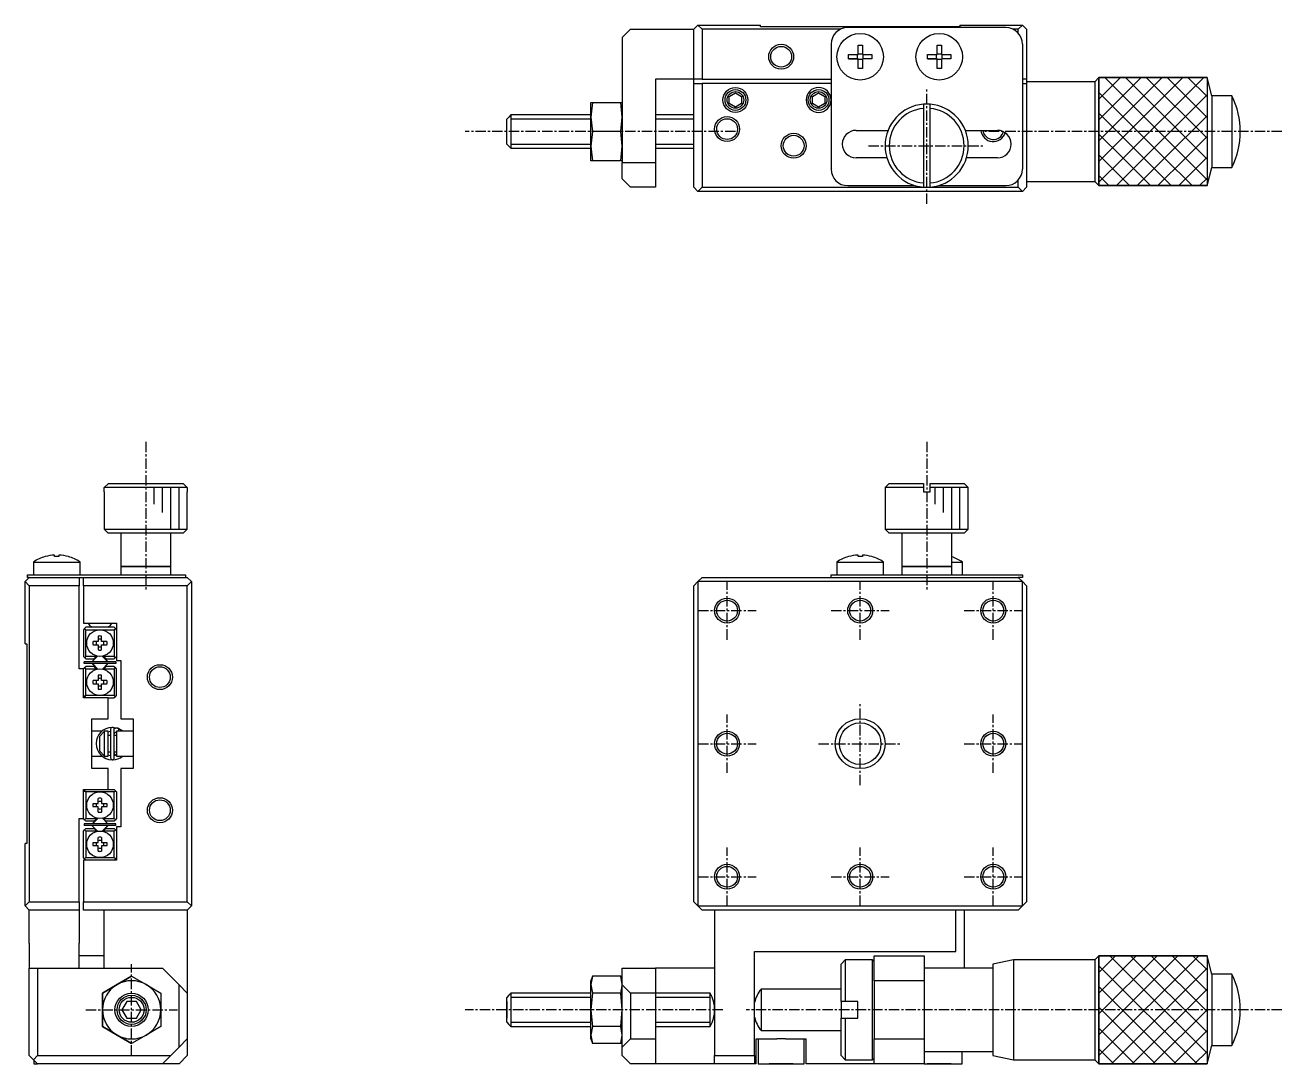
# Model space of a CAD drawing. Extents: x 10 to 379, y 10 to 238.
# Drawn here: x 48 to 199.1, y 113.1 to 238 of the extents above; entities that cross this region are included whole.
import ezdxf

# ---------------------------------------------------------------- set-up
doc = ezdxf.new("R2010")
doc.units = 0
doc.linetypes.add('CENTER', pattern=[2, 1.25, -0.25, 0.25, -0.25])
doc.layers.get('0').update_dxf_attribs({"linetype": 'CONTINUOUS'})
doc.layers.add('CENTER', color=1, linetype='CENTER')

msp = doc.modelspace()

# ---------------------------------------------------------------- linework, layer by layer
at = {"color": 7, "linetype": 'CONTINUOUS'}
for p, q in [((120.799997, 237.5), (119.799993, 236.5)), ((120.799997, 237.5), (128.399997, 237.5)), ((128.399997, 237.5), (128.899997, 238)), ((128.399997, 231.5), (128.399997, 237.5)), ((128.899997, 238), (129.399997, 237.5)), ((128.899997, 238), (136.399997, 238)), ((129.399997, 237.5), (129.399997, 231.5)), ((146.028217, 237.5), (129.399997, 237.5)), ((136.399997, 237.8), (136.399997, 238)), ((160.399997, 237.8), (136.399997, 237.8)), ((165.899997, 237.7), (146.899997, 237.7)), ((160.399997, 238), (160.399997, 237.8)), ((160.399997, 238), (167.899997, 238)), ((167.399997, 237.5), (166.771776, 237.5)), ((167.399997, 237.5), (167.899997, 238)), ((167.399997, 237.022876), (167.399997, 237.5)), ((167.899997, 238), (168.399997, 237.5)), ((168.399997, 237.5), (168.399997, 231.5)), ((119.799993, 236.5), (119.799993, 221.5)), ((144.899997, 235.7), (144.899997, 220.7)), ((147.000857, 233.94), (147.000857, 234.46)), ((147.000857, 234.46), (148.139997, 234.46)), ((148.070555, 233.94), (148.070555, 234.46)), ((148.139997, 235.599139), (148.659997, 235.599139)), ((148.139997, 234.46), (148.139997, 235.599139)), ((148.139997, 234.529442), (148.659997, 234.529442)), ((148.659997, 235.599139), (148.659997, 234.46)), ((148.659997, 234.46), (149.799136, 234.46)), ((148.729438, 234.46), (148.729438, 233.94)), ((149.799136, 234.46), (149.799136, 233.94)), ((156.500857, 233.94), (156.500857, 234.46)), ((156.500857, 234.46), (157.639997, 234.46)), ((157.570555, 233.94), (157.570555, 234.46)), ((157.639997, 235.599139), (158.159997, 235.599139)), ((157.639997, 234.46), (157.639997, 235.599139)), ((157.639997, 234.529442), (158.159997, 234.529442)), ((158.159997, 235.599139), (158.159997, 234.46)), ((158.159997, 234.46), (159.299136, 234.46)), ((158.229438, 234.46), (158.229438, 233.94)), ((159.299136, 234.46), (159.299136, 233.94)), ((167.899997, 235.7), (167.899997, 220.7)), ((148.139997, 233.94), (147.000857, 233.94)), ((147.000857, 233.94), (148.070555, 233.94)), ((148.139997, 233.94), (148.070555, 233.94)), ((148.139997, 232.800861), (148.139997, 233.94)), ((148.659997, 233.870558), (148.139997, 233.870558)), ((148.659997, 232.800861), (148.139997, 232.800861)), ((148.659997, 233.94), (148.659997, 232.800861)), ((149.799136, 233.94), (148.659997, 233.94)), ((148.729438, 233.94), (148.659997, 233.94)), ((149.799136, 233.94), (148.729438, 233.94)), ((157.639997, 233.94), (156.500857, 233.94)), ((156.500857, 233.94), (157.570555, 233.94)), ((157.639997, 233.94), (157.570555, 233.94)), ((157.639997, 232.800861), (157.639997, 233.94)), ((158.159997, 233.870558), (157.639997, 233.870558)), ((158.159997, 232.800861), (157.639997, 232.800861)), ((158.159997, 233.94), (158.159997, 232.800861)), ((159.299136, 233.94), (158.159997, 233.94)), ((158.229438, 233.94), (158.159997, 233.94)), ((159.299136, 233.94), (158.229438, 233.94)), ((123.799997, 231.5), (123.799997, 221.5)), ((128.399997, 231.5), (123.799997, 231.5)), ((129.399997, 231.5), (128.399997, 231.5)), ((128.399997, 231), (128.399997, 231.5)), ((129.399997, 231.5), (144.899997, 231.5)), ((168.399997, 231.5), (167.899997, 231.5)), ((168.399997, 231.5), (168.399997, 231)), ((176.600001, 231.199996), (168.399997, 231.199996)), ((177.100003, 231.699999), (176.600001, 231.199996)), ((176.600001, 231.199996), (176.600001, 223.169954)), ((177.100003, 231.699999), (190.100004, 231.699999)), ((177.100003, 218.700001), (177.100003, 231.699999)), ((190.100004, 231.699999), (190.100004, 223.000783)), ((190.689492, 229.5), (190.100004, 231.699999)), ((190.100004, 231.699999), (190.100004, 218.700001)), ((128.399997, 231), (129.399997, 231)), ((128.399997, 218.5), (128.399997, 231)), ((129.399997, 231), (129.399997, 218.5)), ((144.899997, 231), (129.399997, 231)), ((132.649997, 229.433013), (133.399997, 229.866025)), ((133.399997, 229.866025), (134.149997, 229.433013)), ((142.649997, 229.433013), (143.399997, 229.866025)), ((143.399997, 229.866025), (144.149997, 229.433013)), ((167.899997, 231), (168.399997, 231)), ((168.399997, 231), (168.399997, 218.5)), ((116.197069, 228.7), (115.999996, 226.95)), ((115.999996, 228.7), (116.197069, 228.7)), ((115.999996, 226.95), (115.999996, 228.7)), ((116.197069, 228.7), (119.602924, 228.7)), ((119.799996, 226.95), (119.602924, 228.7)), ((119.602924, 228.7), (119.799996, 228.7)), ((132.649997, 228.566987), (132.649997, 229.433013)), ((133.399997, 228.133975), (132.649997, 228.566987)), ((134.149997, 228.566987), (133.399997, 228.133975)), ((134.149997, 229.433013), (134.149997, 228.566987)), ((142.649997, 228.566987), (142.649997, 229.433013)), ((143.399997, 228.133975), (142.649997, 228.566987)), ((144.149997, 228.566987), (143.399997, 228.133975)), ((144.149997, 229.433013), (144.149997, 228.566987)), ((155.999997, 228.483974), (155.999997, 227.982187)), ((156.799997, 227.982187), (156.799997, 228.483974)), ((190.689492, 229.5), (190.689492, 223.745133)), ((193.100003, 229.5), (190.689492, 229.5)), ((193.100003, 229.5), (193.100003, 223.745133)), ((106.149996, 226.95), (105.899996, 226.7)), ((105.899997, 225.2), (105.899996, 226.7)), ((106.399996, 227.2), (106.149996, 226.95)), ((106.399996, 227.2), (106.399997, 225.2)), ((115.999977, 227.2), (106.399996, 227.2)), ((115.999996, 226.95), (116.197069, 225.2)), ((115.999997, 223.45), (115.999996, 226.95)), ((119.602924, 225.2), (119.799996, 226.95)), ((128.399997, 227.2), (123.799997, 227.2)), ((155.999997, 227.982187), (155.999997, 219.017813)), ((156.799997, 219.017813), (156.799997, 227.982187)), ((105.899997, 223.7), (105.899997, 225.2)), ((106.399997, 225.2), (106.399997, 223.2)), ((116.197069, 225.2), (115.999997, 223.45)), ((119.602924, 225.2), (116.197069, 225.2)), ((119.799997, 223.45), (119.602924, 225.2)), ((147.899997, 225.35), (151.754838, 225.35)), ((161.045155, 225.35), (164.899997, 225.35)), ((105.899997, 223.7), (106.149997, 223.45)), ((190.689492, 223.745133), (190.689492, 220.9)), ((193.100003, 223.745133), (193.100003, 220.9)), ((106.149997, 223.45), (106.399997, 223.2)), ((106.399997, 223.2), (115.999977, 223.2)), ((115.999997, 223.45), (116.197069, 221.7)), ((115.999997, 221.7), (115.999997, 223.45)), ((119.602924, 221.7), (119.799997, 223.45)), ((123.799997, 223.2), (128.399997, 223.2)), ((176.600001, 223.169954), (176.600001, 219.200004)), ((177.100003, 223.000783), (177.100003, 218.700001)), ((116.197069, 221.7), (115.999997, 221.7)), ((119.602924, 221.7), (116.197069, 221.7)), ((119.799997, 221.7), (119.602924, 221.7)), ((119.799993, 221.5), (123.799997, 221.5)), ((119.799997, 219.5), (119.799993, 221.5)), ((123.799997, 221.5), (123.799997, 218.5)), ((151.614863, 222.05), (147.899997, 222.05)), ((164.899997, 222.05), (161.18513, 222.05)), ((190.100004, 218.700001), (190.689492, 220.9)), ((190.689492, 220.9), (193.100003, 220.9)), ((119.799997, 219.5), (120.799997, 218.5)), ((167.399997, 218.5), (167.399997, 219.377124)), ((168.399997, 219.200004), (176.600001, 219.200004)), ((176.600001, 219.200004), (177.100003, 218.700001)), ((123.799997, 218.5), (120.799997, 218.5)), ((128.399997, 218.5), (128.899997, 218)), ((128.899997, 218), (129.399997, 218.5)), ((167.899997, 218), (128.899997, 218)), ((129.399997, 218.5), (156.399997, 218.5)), ((146.899997, 218.7), (154.999996, 218.7)), ((155.999997, 219.017813), (155.999997, 218.516026)), ((156.399997, 218.5), (167.399997, 218.5)), ((156.799997, 218.516026), (156.799997, 219.017813)), ((157.799997, 218.7), (165.899997, 218.7)), ((167.399997, 218.5), (167.899997, 218)), ((167.899997, 218), (168.399997, 218.5)), ((190.100004, 218.700001), (177.100003, 218.700001)), ((57.516026, 182.4), (58.017813, 182.9)), ((58.017813, 182.9), (66.982187, 182.9)), ((66.982187, 182.9), (67.483974, 182.4)), ((151.899997, 182.9), (151.399997, 182.4)), ((151.899997, 182.9), (155.999997, 182.9)), ((151.899997, 182.9), (155.999997, 182.9)), ((155.999997, 182.9), (155.999997, 182.4)), ((156.799997, 182.9), (160.899997, 182.9)), ((156.799997, 182.9), (160.899997, 182.9)), ((156.799997, 182.4), (156.799997, 182.9)), ((161.399997, 182.4), (160.899997, 182.9)), ((57.5, 181.9), (57.516026, 181.9)), ((57.5, 181.9), (57.5, 177.4)), ((57.516026, 181.9), (57.516026, 182.4)), ((67.483974, 182.4), (57.516026, 182.4)), ((67.483974, 182.4), (67.483974, 181.9)), ((67.483974, 181.9), (67.5, 181.9)), ((67.5, 177.4), (67.5, 181.9)), ((155.999997, 182.4), (151.399997, 182.4)), ((151.399997, 182.4), (151.399997, 177.4)), ((155.999997, 182.4), (155.999997, 181.9)), ((155.999997, 181.9), (156.799997, 181.9)), ((155.999997, 181.9), (156.799997, 181.9)), ((161.399997, 182.4), (156.799997, 182.4)), ((156.799997, 181.9), (156.799997, 182.4)), ((161.399997, 177.4), (161.399997, 182.4)), ((57.5, 177.4), (67.5, 177.4)), ((57.5, 177.4), (58, 176.9)), ((67, 176.9), (58, 176.9)), ((59.5, 176.9), (59.5, 172.9)), ((65.5, 172.9), (65.5, 176.9)), ((67, 176.9), (67.5, 177.4)), ((151.399997, 177.4), (161.399997, 177.4)), ((151.399997, 177.4), (151.899997, 176.9)), ((160.899997, 176.9), (151.899997, 176.9)), ((153.399997, 176.9), (153.399997, 172.9)), ((159.399997, 172.9), (159.399997, 176.9)), ((160.899997, 176.9), (161.399997, 177.4)), ((50.400861, 174.093205), (50.397852, 174.099373)), ((51.54, 174.093205), (51.54, 174.286462)), ((52.06, 174.093205), (51.54, 174.093205)), ((52.06, 174.286462), (52.06, 174.093205)), ((53.202148, 174.099373), (53.199139, 174.093205)), ((147.000857, 174.093205), (146.997849, 174.099373)), ((147.000857, 174.093205), (146.997849, 174.099373)), ((148.139997, 174.093205), (148.139997, 174.286462)), ((148.659997, 174.093205), (148.139997, 174.093205)), ((148.659997, 174.286462), (148.659997, 174.093205)), ((149.802144, 174.099373), (149.799136, 174.093205)), ((149.802144, 174.099373), (149.799136, 174.093205)), ((49, 173.442463), (54.6, 173.442463)), ((49, 173.442463), (49, 171.9)), ((54.6, 171.9), (54.6, 173.442463)), ((59.5, 172.9), (65.5, 172.9)), ((65.5, 172.9), (59.5, 172.9)), ((59.5, 172.9), (59.5, 171.9)), ((65.5, 171.9), (65.5, 172.9)), ((145.599997, 173.442463), (151.199997, 173.442463)), ((145.599997, 173.442463), (145.599997, 171.9)), ((151.199997, 171.9), (151.199997, 173.442463)), ((153.399997, 172.9), (159.399997, 172.9)), ((159.399997, 172.9), (153.399997, 172.9)), ((153.399997, 172.9), (153.399997, 171.9)), ((159.399997, 173.442463), (160.699997, 173.442463)), ((159.399997, 171.9), (159.399997, 172.9)), ((160.699997, 171.9), (160.699997, 173.442463)), ((48, 171.1), (48.5, 171.6)), ((48, 163.6), (48, 171.1)), ((48.5, 170.6), (48, 171.1)), ((48.3, 171.6), (48.3, 171.9)), ((48.3, 171.9), (50.3, 171.9)), ((48.5, 171.6), (48.3, 171.6)), ((48.5, 171.6), (54.5, 171.6)), ((50.3, 171.9), (65.3, 171.9)), ((54.5, 171.6), (55, 171.6)), ((54.5, 171.6), (54.5, 170.6)), ((55, 171.6), (67.5, 171.6)), ((55, 170.6), (55, 171.6)), ((65.3, 171.9), (67.3, 171.9)), ((67.3, 171.9), (67.3, 171.6)), ((68, 171.1), (67.5, 171.6)), ((67.5, 170.6), (68, 171.1)), ((68, 171.1), (68, 132.1)), ((128.399997, 170.6), (128.899997, 171.1)), ((128.899997, 171.1), (129.399997, 171.6)), ((128.899997, 171.1), (128.899997, 132.1)), ((167.899997, 171.1), (128.899997, 171.1)), ((129.399997, 171.6), (167.399997, 171.6)), ((144.899997, 171.6), (144.899997, 171.9)), ((144.899997, 171.9), (146.899997, 171.9)), ((146.899997, 171.9), (165.899997, 171.9)), ((165.899997, 171.9), (167.899997, 171.9)), ((167.899997, 171.6), (167.399997, 171.6)), ((167.399997, 171.6), (167.899997, 171.1)), ((167.899997, 171.9), (167.899997, 171.6)), ((167.899997, 132.1), (167.899997, 171.1)), ((167.899997, 171.1), (168.399997, 170.6)), ((48.5, 170.6), (48.5, 132.6)), ((54.5, 170.6), (48.5, 170.6)), ((54.5, 160.6), (54.5, 170.6)), ((55, 170.6), (55, 166.1)), ((67.5, 170.6), (55, 170.6)), ((67.5, 132.6), (67.5, 170.6)), ((128.399997, 132.6), (128.399997, 170.6)), ((168.399997, 170.6), (168.399997, 132.6)), ((55, 166.1), (59, 166.1)), ((55.15, 165.45), (55, 165.3)), ((55, 165.3), (55, 162.1)), ((55.15, 165.45), (55.3, 165.6)), ((55.3, 165.3), (55.15, 165.45)), ((58.7, 165.6), (55.3, 165.6)), ((55.3, 162.1), (55.3, 165.3)), ((55.3, 165.3), (57, 165.3)), ((55.519256, 166.1), (55.75, 165.869256)), ((55.75, 165.869256), (56, 165.619256)), ((58, 165.619256), (56, 165.619256)), ((57, 165.3), (58.7, 165.3)), ((58, 165.619256), (58.25, 165.869256)), ((58.25, 165.869256), (58.480744, 166.1)), ((58.7, 165.6), (58.85, 165.45)), ((58.85, 165.45), (58.7, 165.3)), ((58.7, 165.3), (58.7, 162.1)), ((59, 165.3), (58.85, 165.45)), ((59, 166.1), (59, 161.6)), ((48, 163.6), (48.2, 163.6)), ((48.2, 163.6), (48.2, 139.6)), ((56.8, 163.9), (56.173864, 163.9)), ((56.173864, 163.5), (56.8, 163.5)), ((56.8, 164.526136), (56.8, 163.9)), ((56.8, 163.5), (56.8, 162.873864)), ((57.2, 163.9), (57.2, 164.526136)), ((57.826136, 163.9), (57.2, 163.9)), ((57.2, 162.873864), (57.2, 163.5)), ((57.2, 163.5), (57.826136, 163.5)), ((55, 162.1), (55.15, 161.95)), ((55.15, 161.95), (55.3, 162.1)), ((55.3, 161.8), (55.15, 161.95)), ((56.600951, 162.1), (55.3, 162.1)), ((55.3, 161.8), (56.300951, 161.8)), ((56.714938, 162.125599), (56.098439, 161.509099)), ((56.600951, 162.1), (56.300951, 161.8)), ((56.641607, 162.140656), (56.600951, 162.1)), ((57.512652, 161.862652), (57.254874, 162.120431)), ((57.901561, 161.509099), (57.285062, 162.125599)), ((57.399049, 162.1), (57.358393, 162.140656)), ((58.7, 162.1), (57.399049, 162.1)), ((57.699049, 161.8), (57.399049, 162.1)), ((57.901561, 161.473744), (57.512652, 161.862652)), ((57.699049, 161.8), (58.7, 161.8)), ((58.7, 162.1), (58.85, 161.95)), ((58.85, 161.95), (58.7, 161.8)), ((58.85, 161.95), (59, 162.1)), ((55, 160.6), (54.5, 160.6)), ((55.15, 160.75), (55, 160.6)), ((55, 157.1), (55, 160.6)), ((55.1, 161.25), (55.1, 161.45)), ((58.9, 161.45), (55.1, 161.45)), ((58.9, 161.25), (55.1, 161.25)), ((55.15, 160.75), (55.3, 160.9)), ((55.3, 160.6), (55.15, 160.75)), ((56.300951, 160.9), (55.3, 160.9)), ((55.3, 157.4), (55.3, 160.6)), ((55.3, 160.6), (56.600951, 160.6)), ((56.098439, 161.226256), (56.745126, 160.579569)), ((56.098439, 161.190901), (56.714938, 160.574401)), ((56.300951, 160.9), (56.600951, 160.6)), ((56.600951, 160.6), (56.641607, 160.559344)), ((57.285062, 160.574401), (57.901561, 161.190901)), ((57.358393, 160.559344), (57.399049, 160.6)), ((57.399049, 160.6), (57.699049, 160.9)), ((57.399049, 160.6), (58.7, 160.6)), ((58.7, 160.9), (57.699049, 160.9)), ((58.7, 160.9), (58.85, 160.75)), ((58.85, 160.75), (58.7, 160.6)), ((58.7, 160.6), (58.7, 157.4)), ((59, 160.6), (58.85, 160.75)), ((58.9, 161.45), (58.9, 161.25)), ((59, 161.6), (59.5, 161.6)), ((59, 157.4), (59, 160.6)), ((59.5, 161.6), (59.5, 154.6)), ((56.8, 159.2), (56.173864, 159.2)), ((56.173864, 158.8), (56.8, 158.8)), ((56.8, 159.826136), (56.8, 159.2)), ((56.8, 158.8), (56.8, 158.173864)), ((57.2, 159.2), (57.2, 159.826136)), ((57.826136, 159.2), (57.2, 159.2)), ((57.2, 158.173864), (57.2, 158.8)), ((57.2, 158.8), (57.826136, 158.8)), ((55, 157.4), (55.15, 157.25)), ((55.15, 157.25), (55.3, 157.4)), ((55.3, 157.1), (55.15, 157.25)), ((57, 157.4), (55.3, 157.4)), ((58.7, 157.4), (57, 157.4)), ((58.7, 157.4), (58.85, 157.25)), ((58.85, 157.25), (58.7, 157.1)), ((58.85, 157.25), (59, 157.4)), ((58, 157.1), (55, 157.1)), ((58, 157.1), (58.7, 157.1)), ((58, 154.6), (58, 157.1)), ((56, 154.6), (58, 154.6)), ((56, 152.675), (56, 154.6)), ((59.5, 154.6), (61, 154.6)), ((61, 154.6), (61, 148.6)), ((57.233636, 153.1), (56, 153.1)), ((56, 150.525), (56, 152.675)), ((57, 152.516515), (57.5, 153.045683)), ((57.5, 153.1), (57.5, 153.045683)), ((58, 153.1), (57.5, 153.1)), ((57.5, 153.045683), (57.5, 150.154317)), ((57.999966, 153.03215), (58.271101, 153.099808)), ((58, 150.1), (58, 153.1)), ((58.271159, 153.340656), (58.271159, 149.890656)), ((59.285248, 153.397498), (58.525857, 153.564103)), ((58.722297, 153.40986), (58.711541, 153.405396)), ((58.721159, 149.890656), (58.721159, 153.340656)), ((58.721159, 152.737149), (58.721457, 152.749909)), ((58.721457, 152.749909), (58.7224, 152.763346)), ((58.755749, 153.42246), (58.722297, 153.40986)), ((58.7224, 152.763346), (58.723987, 152.776721)), ((58.723987, 152.776721), (58.726214, 152.790002)), ((58.726214, 152.790002), (58.729077, 152.80316)), ((58.729077, 152.80316), (58.732569, 152.816164)), ((58.732569, 152.816164), (58.736683, 152.828985)), ((58.736683, 152.828985), (58.741411, 152.841592)), ((58.741411, 152.841592), (58.746744, 152.853957)), ((58.746744, 152.853957), (58.752669, 152.86605)), ((58.752669, 152.86605), (58.759176, 152.877844)), ((58.789776, 153.433372), (58.755749, 153.42246)), ((58.759176, 152.877844), (58.76625, 152.889309)), ((58.76625, 152.889309), (58.773878, 152.900418)), ((58.773878, 152.900418), (58.782043, 152.911144)), ((58.782043, 152.911144), (58.790728, 152.921459)), ((58.824294, 153.442569), (58.789776, 153.433372)), ((58.790728, 152.921459), (58.799914, 152.931339)), ((58.799914, 152.931339), (58.809583, 152.940756)), ((58.809583, 152.940756), (58.819712, 152.949687)), ((58.819712, 152.949687), (58.83028, 152.958107)), ((58.859219, 153.450029), (58.824294, 153.442569)), ((58.83028, 152.958107), (58.841262, 152.965993)), ((58.841262, 152.965993), (58.852633, 152.973324)), ((58.852633, 152.973324), (58.864366, 152.980077)), ((58.894466, 153.455734), (58.859219, 153.450029)), ((58.864366, 152.980077), (58.876434, 152.986234)), ((58.876434, 152.986234), (58.888807, 152.991774)), ((58.888807, 152.991774), (58.901455, 152.996683)), ((58.929949, 153.459671), (58.894466, 153.455734)), ((58.901455, 152.996683), (58.914346, 153.000943)), ((58.914346, 153.000943), (58.927446, 153.004541)), ((58.927446, 153.004541), (58.940723, 153.007465)), ((58.965581, 153.461829), (58.929949, 153.459671)), ((58.940723, 153.007465), (58.954139, 153.009705)), ((58.954139, 153.009705), (58.967661, 153.011252)), ((59.001276, 153.462204), (58.965581, 153.461829)), ((58.967661, 153.011252), (58.981251, 153.012102)), ((58.981251, 153.012102), (58.994871, 153.012249)), ((58.994871, 153.012249), (59.000003, 153.012123)), ((59, 153.1), (59, 150.1)), ((61, 153.1), (59, 153.1)), ((59.036947, 153.460794), (59.001276, 153.462204)), ((59.072506, 153.457603), (59.036947, 153.460794)), ((59.107867, 153.452637), (59.072506, 153.457603)), ((59.142944, 153.445909), (59.107867, 153.452637)), ((59.177651, 153.437434), (59.142944, 153.445909)), ((59.183714, 153.115953), (59.175668, 153.1)), ((59.211902, 153.427231), (59.177651, 153.437434)), ((59.191783, 153.132492), (59.183714, 153.115953)), ((59.285462, 153.397448), (59.186238, 153.099989)), ((59.199816, 153.149498), (59.191783, 153.132492)), ((59.207755, 153.166846), (59.199816, 153.149498)), ((59.215541, 153.184408), (59.207755, 153.166846)), ((59.245612, 153.415327), (59.211902, 153.427231)), ((59.223119, 153.202058), (59.215541, 153.184408)), ((59.230432, 153.219666), (59.223119, 153.202058)), ((59.237428, 153.237103), (59.230432, 153.219666)), ((59.244055, 153.254242), (59.237428, 153.237103)), ((59.250264, 153.270959), (59.244055, 153.254242)), ((59.276965, 153.402508), (59.245612, 153.415327)), ((59.256011, 153.28713), (59.250264, 153.270959)), ((59.261253, 153.302638), (59.256011, 153.28713)), ((59.265953, 153.31737), (59.261253, 153.302638)), ((59.270075, 153.331218), (59.265953, 153.31737)), ((59.27359, 153.344081), (59.270075, 153.331218)), ((59.276472, 153.355864), (59.27359, 153.344081)), ((59.275243, 153.402879), (59.27777, 153.402048)), ((59.75823, 153.100203), (59.2764, 153.401436)), ((59.2787, 153.366483), (59.276472, 153.355864)), ((59.27777, 153.402048), (59.279634, 153.399714)), ((59.280258, 153.375859), (59.2787, 153.366483)), ((59.279634, 153.399714), (59.280821, 153.395895)), ((59.281134, 153.383924), (59.280258, 153.375859)), ((59.280821, 153.395895), (59.281322, 153.390619)), ((59.281322, 153.390619), (59.281134, 153.383924)), ((59.309461, 153.386599), (59.285248, 153.397498)), ((57, 150.683485), (57, 152.516515)), ((58.271159, 152.6), (58, 152.6)), ((59, 152.6), (58.721159, 152.6)), ((56, 148.6), (56, 150.525)), ((56, 150.1), (57.271374, 150.1)), ((57.5, 150.154317), (57, 150.683485)), ((57.271683, 150.1), (57.271838, 150.1)), ((57.272154, 150.1), (57.272255, 150.1)), ((57.5, 150.154317), (57.5, 150.1)), ((57.5, 150.1), (58, 150.1)), ((58.271104, 150.131733), (57.999855, 150.198985)), ((58, 150.6), (58.271159, 150.6)), ((58.721159, 150.6), (59, 150.6)), ((58.721256, 150.486946), (58.721159, 150.494162)), ((59.000038, 150.201876), (58.721195, 150.131458)), ((58.721934, 150.473489), (58.721256, 150.486946)), ((58.723257, 150.460076), (58.721934, 150.473489)), ((58.725224, 150.446739), (58.723257, 150.460076)), ((58.727831, 150.433508), (58.725224, 150.446739)), ((58.731074, 150.420414), (58.727831, 150.433508)), ((58.734945, 150.407487), (58.731074, 150.420414)), ((58.739439, 150.394757), (58.734945, 150.407487)), ((58.744545, 150.382255), (58.739439, 150.394757)), ((58.750256, 150.370009), (58.744545, 150.382255)), ((58.756558, 150.358051), (58.750256, 150.370009)), ((58.763439, 150.346409), (58.756558, 150.358051)), ((58.770886, 150.335112), (58.763439, 150.346409)), ((58.778884, 150.324189), (58.770886, 150.335112)), ((58.787414, 150.313667), (58.778884, 150.324189)), ((58.79646, 150.303574), (58.787414, 150.313667)), ((58.806001, 150.293936), (58.79646, 150.303574)), ((58.816015, 150.284781), (58.806001, 150.293936)), ((58.826481, 150.276132), (58.816015, 150.284781)), ((58.837374, 150.268014), (58.826481, 150.276132)), ((58.848669, 150.260451), (58.837374, 150.268014)), ((58.860337, 150.253465), (58.848669, 150.260451)), ((58.87235, 150.247075), (58.860337, 150.253465)), ((58.884679, 150.241302), (58.87235, 150.247075)), ((58.89729, 150.236163), (58.884679, 150.241302)), ((58.910153, 150.231674), (58.89729, 150.236163)), ((58.923232, 150.227849), (58.910153, 150.231674)), ((58.936493, 150.2247), (58.923232, 150.227849)), ((58.9499, 150.222238), (58.936493, 150.2247)), ((58.963416, 150.220469), (58.9499, 150.222238)), ((58.977005, 150.219399), (58.963416, 150.220469)), ((58.990629, 150.219032), (58.977005, 150.219399)), ((59.000002, 150.219188), (58.990629, 150.219032)), ((59, 150.1), (61, 150.1)), ((59.213994, 149.804764), (59.216046, 149.805442)), ((59.216046, 149.805442), (59.217399, 149.805893)), ((59.217399, 149.805893), (59.220455, 149.806922)), ((59.220455, 149.806922), (59.225509, 149.808658)), ((59.225509, 149.808658), (59.227552, 149.809371)), ((59.227552, 149.809371), (59.230714, 149.810489)), ((59.230714, 149.810489), (59.276965, 149.828803)), ((59.272526, 149.828909), (59.275243, 149.828432)), ((59.275243, 149.828432), (59.274852, 149.829347)), ((59.276965, 149.828803), (59.275243, 149.828432)), ((59.276655, 149.829987), (59.298045, 149.839492)), ((59.277791, 149.829279), (59.276965, 149.828803)), ((58, 148.6), (56, 148.6)), ((58, 146.1), (58, 148.6)), ((59.5, 148.6), (59.5, 141.6)), ((61, 148.6), (59.5, 148.6)), ((55, 146.1), (58, 146.1)), ((55, 142.6), (55, 146.1)), ((55, 145.8), (55.15, 145.95)), ((55.3, 146.1), (55.15, 145.95)), ((55.15, 145.95), (55.3, 145.8)), ((55.3, 145.8), (55.3, 142.6)), ((57, 145.8), (55.3, 145.8)), ((58.7, 145.8), (57, 145.8)), ((58, 146.1), (58.7, 146.1)), ((58.85, 145.95), (58.7, 146.1)), ((58.7, 145.8), (58.85, 145.95)), ((58.7, 142.6), (58.7, 145.8)), ((58.85, 145.95), (59, 145.8)), ((59, 145.8), (59, 142.6)), ((56.173864, 144.4), (56.8, 144.4)), ((56.8, 144), (56.173864, 144)), ((56.8, 144.4), (56.8, 145.026136)), ((56.8, 143.373864), (56.8, 144)), ((57.2, 145.026136), (57.2, 144.4)), ((57.2, 144.4), (57.826136, 144.4)), ((57.2, 144), (57.2, 143.373864)), ((57.826136, 144), (57.2, 144)), ((54.5, 142.6), (55, 142.6)), ((54.5, 132.6), (54.5, 142.6)), ((55.15, 142.45), (55, 142.6)), ((55.3, 142.6), (55.15, 142.45)), ((55.15, 142.45), (55.3, 142.3)), ((55.3, 142.6), (56.600951, 142.6)), ((56.300951, 142.3), (55.3, 142.3)), ((56.714938, 142.625599), (56.098439, 142.009099)), ((56.098439, 141.973744), (56.745126, 142.620431)), ((56.300951, 142.3), (56.600951, 142.6)), ((56.600951, 142.6), (56.641607, 142.640656)), ((57.901561, 142.009099), (57.285062, 142.625599)), ((57.358393, 142.640656), (57.399049, 142.6)), ((57.399049, 142.6), (58.7, 142.6)), ((57.399049, 142.6), (57.699049, 142.3)), ((58.7, 142.3), (57.699049, 142.3)), ((58.85, 142.45), (58.7, 142.6)), ((58.7, 142.3), (58.85, 142.45)), ((59, 142.6), (58.85, 142.45)), ((55, 141.1), (55.15, 141.25)), ((55, 137.9), (55, 141.1)), ((55.1, 141.95), (55.1, 141.75)), ((58.9, 141.95), (55.1, 141.95)), ((58.9, 141.75), (55.1, 141.75)), ((55.3, 141.4), (55.15, 141.25)), ((55.15, 141.25), (55.3, 141.1)), ((55.3, 141.4), (56.300951, 141.4)), ((55.3, 141.1), (55.3, 137.9)), ((56.600951, 141.1), (55.3, 141.1)), ((56.098439, 141.690901), (56.714938, 141.074401)), ((56.600951, 141.1), (56.300951, 141.4)), ((56.641607, 141.059344), (56.600951, 141.1)), ((57.512652, 141.337348), (57.254874, 141.079569)), ((57.285062, 141.074401), (57.901561, 141.690901)), ((57.399049, 141.1), (57.358393, 141.059344)), ((57.699049, 141.4), (57.399049, 141.1)), ((58.7, 141.1), (57.399049, 141.1)), ((57.901561, 141.726256), (57.512652, 141.337348)), ((57.699049, 141.4), (58.7, 141.4)), ((58.85, 141.25), (58.7, 141.4)), ((58.7, 141.1), (58.85, 141.25)), ((58.7, 137.9), (58.7, 141.1)), ((58.85, 141.25), (59, 141.1)), ((58.9, 141.75), (58.9, 141.95)), ((59, 141.6), (59, 137.6)), ((59.5, 141.6), (59, 141.6)), ((48, 132.1), (48, 139.6)), ((48.2, 139.6), (48, 139.6)), ((56.173864, 139.7), (56.8, 139.7)), ((56.8, 139.3), (56.173864, 139.3)), ((56.8, 139.7), (56.8, 140.326136)), ((56.8, 138.673864), (56.8, 139.3)), ((57.2, 140.326136), (57.2, 139.7)), ((57.2, 139.7), (57.826136, 139.7)), ((57.826136, 139.3), (57.2, 139.3)), ((57.2, 139.3), (57.2, 138.673864)), ((55.15, 137.75), (55, 137.9)), ((55, 137.6), (55, 132.6)), ((59, 137.6), (55, 137.6)), ((55.3, 137.9), (55.15, 137.75)), ((55.15, 137.75), (55.3, 137.6)), ((55.3, 137.9), (57, 137.9)), ((57, 137.9), (58.7, 137.9)), ((58.85, 137.75), (58.7, 137.9)), ((58.7, 137.6), (58.85, 137.75)), ((59, 137.9), (58.85, 137.75)), ((48, 132.1), (48.5, 132.6)), ((48.5, 131.6), (48, 132.1)), ((48.5, 132.6), (54.5, 132.6)), ((48.5, 127.6), (48.5, 131.6)), ((54.5, 131.6), (48.5, 131.6)), ((54.5, 132.6), (54.5, 131.6)), ((54.5, 131.6), (54.5, 127.6)), ((55, 132.6), (67.5, 132.6)), ((55, 131.6), (55, 132.6)), ((67.5, 131.6), (55, 131.6)), ((57.5, 124.6), (57.5, 131.6)), ((68, 132.1), (67.5, 132.6)), ((67.5, 131.6), (68, 132.1)), ((67.5, 131.6), (67.5, 121.6)), ((128.899997, 132.1), (128.399997, 132.6)), ((128.899997, 132.1), (167.899997, 132.1)), ((129.399997, 131.6), (128.899997, 132.1)), ((130.899997, 131.6), (129.399997, 131.6)), ((159.899997, 131.6), (130.899997, 131.6)), ((130.899997, 131.6), (130.899997, 114.1)), ((159.899997, 131.6), (130.899997, 131.6)), ((159.899997, 126.6), (159.899997, 131.6)), ((167.399997, 131.6), (159.899997, 131.6)), ((160.899997, 131.6), (160.899997, 124.6)), ((167.899997, 132.1), (167.399997, 131.6)), ((168.399997, 132.6), (167.899997, 132.1)), ((48.5, 127.6), (48.5, 124.6)), ((54.5, 124.6), (54.5, 127.6)), ((57.5, 126.1), (54.5, 126.1)), ((135.699997, 126.6), (159.899997, 126.6)), ((135.699997, 114.1), (135.699997, 126.6)), ((146.599997, 125.6), (146.099997, 125.1)), ((146.599997, 125.6), (146.599997, 120.6)), ((149.899997, 125.6), (146.599997, 125.6)), ((149.899996, 113.6), (149.899997, 125.6)), ((150.099997, 125.4), (149.899997, 125.6)), ((150.099991, 126.1), (156.099997, 126.1)), ((150.099997, 123.1), (150.099991, 126.1)), ((156.099997, 126.1), (156.099997, 123.1)), ((166.849996, 125.599996), (164.349997, 125.099997)), ((166.849996, 125.599996), (166.849996, 125.246137)), ((176.600001, 125.599996), (166.849996, 125.599996)), ((177.100003, 126.099999), (176.600001, 125.599996)), ((176.600001, 125.599996), (176.600001, 125.246137)), ((177.100003, 126.099999), (177.100003, 125.716652)), ((177.100003, 126.099999), (190.100004, 126.099999)), ((177.100003, 113.100001), (177.100003, 126.099999)), ((190.100004, 126.099999), (190.100004, 125.716652)), ((190.689492, 123.9), (190.100004, 126.099999)), ((190.100004, 126.099999), (190.100004, 113.100001)), ((48.5, 114.1), (48.5, 124.6)), ((48.5, 124.6), (49.5, 124.6)), ((49.5, 124.6), (49.5, 114.1)), ((49.5, 124.6), (64.5, 124.6)), ((66.5, 122.6), (64.5, 124.6)), ((119.799993, 124.6), (123.799997, 124.6)), ((119.799997, 122.6), (119.799993, 124.6)), ((123.799997, 124.6), (123.799997, 121.6)), ((130.899997, 124.6), (123.799997, 124.6)), ((146.099997, 120.6), (146.099997, 125.1)), ((164.349997, 124.6), (156.099997, 124.6)), ((164.349997, 125.099997), (164.349997, 124.775626)), ((164.349997, 124.775626), (164.349997, 114.100003)), ((166.849996, 125.246137), (166.849996, 113.600004)), ((176.600001, 125.246137), (176.600001, 113.600004)), ((57.3, 121.620726), (59.05, 122.631089)), ((59.05, 122.631089), (57.3, 121.620726)), ((59.05, 122.631089), (60.8, 123.641452)), ((60.8, 123.641452), (59.05, 122.631089)), ((60.8, 123.641452), (62.55, 122.631089)), ((62.55, 122.631089), (64.3, 121.620726)), ((66.5, 115.1), (66.5, 122.6)), ((66.5, 122.6), (67.5, 121.6)), ((116.197069, 123.641452), (115.999997, 122.631089)), ((116.197069, 123.641452), (115.999997, 123.1)), ((115.999997, 122.631089), (115.999997, 123.1)), ((115.999997, 119.6), (115.999997, 122.631089)), ((115.999997, 122.631089), (116.197069, 121.620726)), ((119.602924, 123.641452), (116.197069, 123.641452)), ((119.799997, 122.631089), (119.602924, 123.641452)), ((119.799997, 123.1), (119.602924, 123.641452)), ((119.602924, 121.620726), (119.795748, 122.488041)), ((119.795748, 122.488041), (119.799997, 122.631089)), ((119.799997, 121.6), (119.799997, 122.6)), ((119.799997, 122.6), (120.799997, 121.6)), ((156.099997, 123.1), (150.099997, 123.1)), ((150.099997, 123.1), (150.099997, 116.1)), ((156.099997, 123.1), (156.099997, 116.1)), ((190.689492, 123.9), (190.689492, 123.646401)), ((193.100003, 123.9), (190.689492, 123.9)), ((190.689492, 123.646401), (190.689492, 115.3)), ((193.100003, 123.9), (193.100003, 123.646401)), ((193.100003, 123.646401), (193.100003, 115.3)), ((57.3, 119.6), (57.3, 121.620726)), ((57.3, 121.620726), (57.3, 119.6)), ((64.3, 121.620726), (64.3, 119.6)), ((67.5, 121.6), (67.5, 116.1)), ((106.149997, 121.35), (105.899997, 121.1)), ((105.899997, 118.1), (105.899997, 121.1)), ((105.899997, 118.1), (105.899997, 121.1)), ((106.399997, 121.6), (106.149997, 121.35)), ((106.399997, 121.6), (106.399997, 117.6)), ((115.999977, 121.6), (106.399997, 121.6)), ((116.197069, 121.620726), (115.999997, 119.6)), ((119.602924, 121.620726), (116.197069, 121.620726)), ((119.799997, 119.6), (119.602924, 121.620726)), ((119.799997, 117.6), (119.799997, 121.6)), ((120.799997, 121.6), (120.799997, 116.1)), ((123.799997, 121.6), (120.799997, 121.6)), ((123.799997, 121.6), (123.799997, 116.1)), ((130.364098, 121.6), (123.800016, 121.6)), ((130.364098, 117.599995), (130.364098, 121.600005)), ((130.364098, 117.6), (130.364098, 121.6)), ((136.477506, 122.099996), (136.477506, 121.952555)), ((146.099997, 122.099996), (136.477506, 122.099996)), ((136.477506, 121.952555), (136.477506, 117.100004)), ((57.3, 117.579274), (57.3, 119.6)), ((57.3, 119.6), (57.3, 117.579274)), ((60.22265, 120.6), (59.645299, 119.6)), ((59.645299, 119.6), (60.22265, 118.6)), ((61.37735, 120.6), (60.22265, 120.6)), ((61.954701, 119.6), (61.37735, 120.6)), ((61.954701, 119.6), (61.37735, 120.6)), ((61.37735, 118.6), (61.954701, 119.6)), ((61.37735, 118.6), (61.954701, 119.6)), ((64.3, 119.6), (64.3, 117.579274)), ((105.899997, 120.6), (105.899996, 119.6)), ((105.899996, 119.6), (105.899997, 118.6)), ((105.899997, 119.6), (105.899997, 120.6)), ((105.899997, 118.6), (105.899997, 119.6)), ((115.999997, 116.568911), (115.999997, 119.6)), ((115.999997, 119.6), (116.197069, 117.579274)), ((119.602924, 117.579274), (119.799997, 119.6)), ((146.599996, 120.6), (146.099996, 120.6)), ((146.099997, 120.6), (146.099997, 118.599657)), ((148.099996, 120.6), (146.599996, 120.6)), ((148.099996, 118.6), (148.099997, 120.6)), ((60.22265, 118.6), (61.37735, 118.6)), ((105.899997, 118.1), (106.149997, 117.85)), ((146.099996, 114.1), (146.099996, 118.6)), ((146.099996, 118.6), (146.599996, 118.6)), ((146.599996, 118.6), (146.599996, 113.6)), ((146.599996, 118.6), (148.099996, 118.6)), ((59.05, 116.568911), (57.3, 117.579274)), ((57.3, 117.579274), (59.05, 116.568911)), ((60.8, 115.558548), (59.05, 116.568911)), ((59.05, 116.568911), (60.8, 115.558548)), ((62.55, 116.568911), (60.8, 115.558548)), ((64.3, 117.579274), (62.55, 116.568911)), ((106.149997, 117.85), (106.399997, 117.6)), ((106.399997, 117.6), (115.999977, 117.6)), ((116.197069, 117.579274), (115.999997, 116.568911)), ((115.999997, 116.568911), (116.197069, 115.558548)), ((115.999997, 116.1), (115.999997, 116.568911)), ((119.602924, 117.579274), (116.197069, 117.579274)), ((119.799997, 116.568911), (119.602924, 117.579274)), ((119.602924, 115.558548), (119.799997, 116.568911)), ((119.799997, 115.1), (119.799997, 117.6)), ((123.800016, 117.6), (130.364098, 117.6)), ((136.477506, 117.100004), (146.099997, 117.100004)), ((65.5, 114.1), (66.5, 115.1)), ((67.5, 116.1), (66.5, 115.1)), ((67.5, 116.1), (67.5, 114.1)), ((115.999997, 116.1), (116.197069, 115.558548)), ((119.602924, 115.558548), (116.197069, 115.558548)), ((119.602924, 115.558548), (119.799997, 116.1)), ((120.799997, 116.1), (119.799997, 115.1)), ((119.799997, 114.1), (119.799997, 115.1)), ((120.799997, 116.1), (123.799997, 116.1)), ((123.799997, 116.1), (123.799997, 113.1)), ((135.899997, 113.1), (135.899997, 116.1)), ((135.899997, 116.1), (138.377981, 116.1)), ((136.149997, 116.1), (136.149997, 113.1)), ((138.899997, 116.1), (138.377981, 116.1)), ((139.422012, 116.1), (138.899997, 116.1)), ((139.422012, 116.1), (141.899997, 116.1)), ((141.649997, 113.1), (141.649997, 116.1)), ((141.899997, 113.1), (141.899997, 116.1)), ((150.099997, 116.1), (156.099997, 116.1)), ((150.099997, 113.1), (150.099997, 116.1)), ((156.099997, 116.1), (156.099997, 113.1)), ((190.100004, 113.100001), (190.689492, 115.3)), ((190.689492, 115.3), (193.100003, 115.3)), ((49, 113.6), (48.5, 114.1)), ((49, 113.6), (49.5, 114.1)), ((49.5, 113.1), (49, 113.6)), ((49.05, 113.55), (49.05, 113.1)), ((49.5, 114.1), (65.5, 114.1)), ((65.5, 114.1), (64.5, 113.1)), ((66.5, 113.1), (67.5, 114.1)), ((119.799997, 114.1), (120.799997, 113.1)), ((130.899997, 113.1), (130.899997, 114.1)), ((130.899997, 114.1), (135.699997, 114.1)), ((135.699997, 114.1), (135.699997, 113.1)), ((146.099996, 114.1), (146.599996, 113.6)), ((146.599996, 113.6), (149.899996, 113.6)), ((149.899996, 113.6), (150.099996, 113.8)), ((156.099997, 114.6), (164.349997, 114.6)), ((160.649997, 113.1), (160.649997, 114.6)), ((164.349997, 114.100003), (166.849996, 113.600004)), ((166.849996, 113.600004), (176.600001, 113.600004)), ((176.600001, 113.600004), (177.100003, 113.100001)), ((49.05, 113.1), (49.5, 113.1)), ((64.5, 113.1), (49.5, 113.1)), ((66.5, 113.1), (64.5, 113.1)), ((123.799997, 113.1), (120.799997, 113.1)), ((130.899997, 113.1), (123.799997, 113.1)), ((135.699997, 113.1), (130.899997, 113.1)), ((135.899997, 113.1), (135.699997, 113.1)), ((136.149997, 113.1), (138.899997, 113.1)), ((136.149997, 113.1), (141.649997, 113.1)), ((138.178309, 113.1), (137.456621, 113.1)), ((137.456621, 113.1), (138.178309, 113.1)), ((139.621684, 113.1), (138.178309, 113.1)), ((138.178309, 113.1), (139.621684, 113.1)), ((138.899997, 113.1), (141.649997, 113.1)), ((140.343372, 113.1), (139.621684, 113.1)), ((139.621684, 113.1), (140.343372, 113.1)), ((150.099997, 113.1), (141.899997, 113.1)), ((156.099997, 113.1), (150.099997, 113.1)), ((156.099997, 113.1), (157.899997, 113.1)), ((156.099997, 113.1), (160.649997, 113.1)), ((157.178309, 113.1), (156.456621, 113.1)), ((156.456621, 113.1), (157.178309, 113.1)), ((158.621684, 113.1), (157.178309, 113.1)), ((157.178309, 113.1), (158.621684, 113.1)), ((157.899997, 113.1), (160.649997, 113.1)), ((159.343372, 113.1), (158.621684, 113.1)), ((158.621684, 113.1), (159.343372, 113.1)), ((190.100004, 113.100001), (177.100003, 113.100001))]:
    msp.add_line(p, q, dxfattribs=at)
at = {"color": 3, "linetype": 'CONTINUOUS'}
for p, q in [((177.100003, 231.699999), (177.100003, 223.000783)), ((190.100004, 231.699999), (177.100003, 231.699999)), ((177.100003, 231.600003), (177.199999, 231.699999)), ((177.100003, 229.100003), (179.699999, 231.699999)), ((177.100003, 226.600003), (182.199999, 231.699999)), ((177.100003, 224.100003), (184.699999, 231.699999)), ((177.5, 222), (187.199999, 231.699999)), ((177.800001, 231.699999), (187.5, 222)), ((180, 222), (189.699999, 231.699999)), ((180.300001, 231.699999), (190, 222)), ((182.800001, 231.699999), (190.100004, 224.399996)), ((185.300001, 231.699999), (190.100004, 226.899996)), ((187.800001, 231.699999), (190.100004, 229.399996)), ((177.100003, 229.899997), (185, 222)), ((182.5, 222), (190.100004, 229.600004)), ((115.999977, 226.7), (106.399996, 226.7)), ((128.399997, 226.7), (123.799997, 226.7)), ((177.100003, 227.399997), (182.5, 222)), ((185, 222), (190.100004, 227.100004)), ((106.399997, 223.7), (115.999977, 223.7)), ((123.799997, 223.7), (128.399997, 223.7)), ((177.100003, 224.899997), (180, 222)), ((187.5, 222), (190.100004, 224.600004)), ((177.100003, 222.399997), (177.5, 222)), ((190.100004, 223.000783), (190.100004, 218.700001)), ((177.100003, 221.600003), (177.5, 222)), ((177.100003, 219.100003), (180, 222)), ((177.5, 222), (180.799999, 218.700001)), ((179.200001, 218.700001), (182.5, 222)), ((180, 222), (183.299999, 218.700001)), ((181.700001, 218.700001), (185, 222)), ((182.5, 222), (185.799999, 218.700001)), ((184.200001, 218.700001), (187.5, 222)), ((185, 222), (188.299999, 218.700001)), ((186.700001, 218.700001), (190, 222)), ((187.5, 222), (190.100004, 219.399996)), ((190, 222), (190.100004, 222.100004)), ((190, 222), (190.100004, 221.899996)), ((177.100003, 219.899997), (178.299999, 218.700001)), ((189.200001, 218.700001), (190.100004, 219.600004)), ((177.100003, 218.700001), (190.100004, 218.700001)), ((63.5, 180.4), (63.5, 182.4)), ((64.5, 179.4), (64.5, 182.4)), ((65.5, 177.4), (65.5, 182.4)), ((66.5, 177.4), (66.5, 182.4)), ((157.399997, 180.4), (157.399997, 182.4)), ((158.399997, 179.4), (158.399997, 182.4)), ((159.399997, 177.4), (159.399997, 182.4)), ((160.399997, 177.4), (160.399997, 182.4)), ((190.100004, 126.099999), (177.100003, 126.099999)), ((177.100003, 124.100003), (179.099999, 126.099999)), ((177.100003, 121.600003), (181.599999, 126.099999)), ((177.100003, 119.100003), (184.099999, 126.099999)), ((177.100003, 116.600003), (186.599999, 126.099999)), ((177.100003, 114.100003), (189.099999, 126.099999)), ((177.100003, 125.716652), (177.100003, 113.100001)), ((178.400001, 126.099999), (190.100004, 114.399996)), ((180.900001, 126.099999), (190.100004, 116.899996)), ((183.400001, 126.099999), (190.100004, 119.399996)), ((185.900001, 126.099999), (190.100004, 121.899996)), ((188.400001, 126.099999), (190.100004, 124.399996)), ((190.100004, 125.716652), (190.100004, 113.100001)), ((177.100003, 124.899997), (188.899999, 113.100001)), ((178.600001, 113.100001), (190.100004, 124.600004)), ((177.100003, 122.399997), (186.399999, 113.100001)), ((115.999977, 121.1), (106.399997, 121.1)), ((130.364098, 121.1), (123.800016, 121.1)), ((181.100001, 113.100001), (190.100004, 122.100004)), ((177.100003, 119.899997), (183.899999, 113.100001)), ((183.600001, 113.100001), (190.100004, 119.600004)), ((106.399997, 118.1), (115.999977, 118.1)), ((123.800016, 118.1), (130.364098, 118.1)), ((177.100003, 117.399997), (181.399999, 113.100001)), ((186.100001, 113.100001), (190.100004, 117.100004)), ((177.100003, 114.899997), (178.899999, 113.100001)), ((188.600001, 113.100001), (190.100004, 114.600004)), ((177.100003, 113.100001), (190.100004, 113.100001))]:
    msp.add_line(p, q, dxfattribs=at)
at = {"color": 7, "linetype": 'CONTINUOUS'}
for centre, radius in [((148.399997, 234.2), 2.8), ((157.899997, 234.2), 2.8), ((138.899997, 234.2), 1.25), ((133.399997, 229), 1.25), ((133.399997, 229), 1), ((143.399997, 229), 1.25), ((143.399997, 229), 1), ((132.399997, 225.5), 1.25), ((140.399997, 223.5), 1.25), ((132.399997, 167.6), 1.25), ((148.399997, 167.6), 1.25), ((164.399997, 167.6), 1.25), ((57, 163.7), 1.6), ((57, 159), 1.6), ((64.2, 159.6), 1.25), ((132.399997, 151.6), 1.25), ((148.399997, 151.6), 2.5), ((164.399997, 151.6), 1.25), ((57, 144.2), 1.6), ((64.2, 143.6), 1.25), ((57, 139.5), 1.6), ((132.399997, 135.6), 1.25), ((148.399997, 135.6), 1.25), ((164.399997, 135.6), 1.25), ((60.8, 119.6), 2), ((60.8, 119.6), 1.5)]:
    msp.add_circle(centre, radius, dxfattribs=at)
at = {"color": 3, "linetype": 'CONTINUOUS'}
for centre, radius in [((138.899997, 234.2), 1.5), ((133.399997, 229), 1.5), ((132.399997, 225.5), 1.5), ((140.399997, 223.5), 1.5), ((132.399997, 167.6), 1.5), ((148.399997, 167.6), 1.5), ((164.399997, 167.6), 1.5), ((64.2, 159.6), 1.5), ((148.399997, 151.6), 3), ((132.399997, 151.6), 1.5), ((164.399997, 151.6), 1.5), ((64.2, 143.6), 1.5), ((132.399997, 135.6), 1.5), ((148.399997, 135.6), 1.5), ((164.399997, 135.6), 1.5), ((60.8, 119.6), 1.75)]:
    msp.add_circle(centre, radius, dxfattribs=at)
at = {"color": 7, "linetype": 'CONTINUOUS'}
for centre, radius, start, end in [((146.899997, 235.7), 2, 90, 180), ((165.899997, 235.7), 2, 0, 90), ((156.399997, 223.5), 5, 94.588566, 265.411434), ((156.399997, 223.5), 5, 85.411434, 94.588566), ((156.399997, 223.5), 5, 274.588566, 85.411434), ((184.355002, 225.200002), 9.745001, 333.816203, 26.183785), ((156.399997, 223.5), 4.5, 95.099689, 264.900311), ((156.399997, 223.5), 4.5, 275.099689, 84.900311), ((147.899997, 223.7), 1.65, 90, 270), ((164.399997, 225.5), 1.25, 186.892103, 345.597642), ((164.899997, 223.7), 1.65, 270, 90), ((146.899997, 220.7), 2, 180, 270), ((165.899997, 220.7), 2, 270, 0), ((156.399997, 223.5), 5, 265.411434, 274.588566), ((51.8, 169.3), 5, 106.285843, 124.055798), ((51.8, 169.3), 4.993235, 92.984767, 106.272555), ((51.8, 169.3), 4.993235, 73.727445, 87.015233), ((51.8, 169.3), 5, 55.944202, 73.714157), ((148.399997, 169.3), 5, 106.285843, 124.055798), ((148.399997, 169.3), 4.993235, 92.984767, 106.272555), ((148.399997, 169.3), 4.993235, 73.727445, 87.015233), ((148.399997, 169.3), 5, 55.944202, 73.714157), ((157.899997, 169.3), 5, 55.944202, 72.542397), ((57, 163.7), 0.85, 166.391039, 193.608961), ((57, 163.7), 0.459295, 154.186081, 205.813919), ((57, 163.7), 0.85, 76.391039, 103.608961), ((57, 163.7), 0.459295, 64.186081, 115.813919), ((57, 163.7), 0.459295, 244.186081, 295.813919), ((57, 163.7), 0.459295, 334.186081, 25.813919), ((57, 163.7), 0.85, 346.391039, 13.608961), ((57, 163.7), 0.85, 256.391039, 283.608961), ((56.23986, 161.367678), 0.2, 135, 155.693883), ((56.23986, 161.332322), 0.2, 204.306117, 225), ((56.23986, 161.367678), 0.2, 216.042724, 225), ((57.76014, 161.367678), 0.2, 24.306117, 45), ((57.76014, 161.332322), 0.2, 36.042724, 45), ((57.76014, 161.332322), 0.2, 315, 335.693883), ((57, 159), 0.85, 166.391039, 193.608961), ((57, 159), 0.459295, 154.186081, 205.813919), ((57, 159), 0.85, 76.391039, 103.608961), ((57, 159), 0.459295, 64.186081, 115.813919), ((57, 159), 0.459295, 334.186081, 25.813919), ((57, 159), 0.85, 346.391039, 13.608961), ((57, 159), 0.459295, 244.186081, 295.813919), ((57, 159), 0.85, 256.391039, 283.608961), ((58.496094, 151.615714), 1.948674, 90.747257, 269.157427), ((58.496159, 153.340656), 0.225, 0, 180), ((58.496159, 149.890656), 0.225, 180, 0), ((58.494108, 151.621456), 1.95452, 270.936425, 308.867884), ((57, 144.2), 0.85, 166.391039, 193.608961), ((57, 144.2), 0.459295, 154.186081, 205.813919), ((57, 144.2), 0.85, 76.391039, 103.608961), ((57, 144.2), 0.459295, 64.186081, 115.813919), ((57, 144.2), 0.459295, 244.186081, 295.813919), ((57, 144.2), 0.459295, 334.186081, 25.813919), ((57, 144.2), 0.85, 346.391039, 13.608961), ((57, 144.2), 0.85, 256.391039, 283.608961), ((56.23986, 141.867678), 0.2, 135, 155.693883), ((56.23986, 141.832322), 0.2, 204.306117, 225), ((56.23986, 141.832322), 0.2, 135, 143.957276), ((57.76014, 141.867678), 0.2, 24.306117, 45), ((57.76014, 141.832322), 0.2, 315, 335.693883), ((57.76014, 141.867678), 0.2, 315, 323.957276), ((57, 139.5), 0.85, 166.391039, 193.608961), ((57, 139.5), 0.459295, 154.186081, 205.813919), ((57, 139.5), 0.85, 76.391039, 103.608961), ((57, 139.5), 0.459295, 64.186081, 115.813919), ((57, 139.5), 0.459295, 244.186081, 295.813919), ((57, 139.5), 0.459295, 334.186081, 25.813919), ((57, 139.5), 0.85, 346.391039, 13.608961), ((57, 139.5), 0.85, 256.391039, 283.608961), ((60.8, 119.6), 3.5, 120, 180), ((60.8, 119.6), 3.5, 60, 120), ((60.8, 119.6), 3.5, 0, 60), ((184.355002, 119.600001), 9.745001, 333.816207, 26.183789), ((126.899997, 119.6), 4, 0, 30), ((139.600001, 119.600001), 3.999997, 141.317816, 167.161942), ((60.8, 119.6), 3.5, 180, 240), ((60.8, 119.6), 3.5, 300, 0), ((126.899997, 119.6), 4, 330, 0), ((139.600001, 119.600001), 3.999997, 192.838058, 218.682194), ((60.8, 119.6), 3.5, 240, 300)]:
    msp.add_arc(centre, radius, start, end, dxfattribs=at)
at = {"color": 3, "linetype": 'CONTINUOUS'}
for centre, start, end in [((143.399997, 229), 90, 0), ((143.399997, 229), 0, 90), ((164.399997, 225.5), 185.73917, 342.948629)]:
    msp.add_arc(centre, 1.5, start, end, dxfattribs=at)
at = {"layer": 'CENTER', "color": 1, "linetype": 'CENTER'}
for p, q in [((156.399997, 216.5), (156.399997, 230.5)), ((133.399997, 225.2), (100.899997, 225.2)), ((199.100004, 225.2), (163.399997, 225.2)), ((149.399997, 223.5), (163.399997, 223.5)), ((62.5, 187.9), (62.5, 169.9)), ((156.399997, 187.9), (156.399997, 169.9)), ((132.399997, 164.1), (132.399997, 171.1)), ((148.399997, 164.1), (148.399997, 171.1)), ((164.399997, 164.1), (164.399997, 171.1)), ((128.899997, 167.6), (135.899997, 167.6)), ((144.899997, 167.6), (151.899997, 167.6)), ((160.899997, 167.6), (167.899997, 167.6)), ((148.399997, 146.6), (148.399997, 156.6)), ((132.399997, 148.1), (132.399997, 155.1)), ((164.399997, 148.1), (164.399997, 155.1)), ((128.899997, 151.6), (135.899997, 151.6)), ((143.399997, 151.6), (153.399997, 151.6)), ((160.899997, 151.6), (167.899997, 151.6)), ((132.399997, 132.1), (132.399997, 139.1)), ((148.399997, 132.1), (148.399997, 139.1)), ((164.399997, 132.1), (164.399997, 139.1)), ((128.899997, 135.6), (135.899997, 135.6)), ((144.899997, 135.6), (151.899997, 135.6)), ((160.899997, 135.6), (167.899997, 135.6)), ((60.8, 114.1), (60.8, 125.1)), ((55.3, 119.6), (66.3, 119.6)), ((131.899997, 119.6), (100.899997, 119.6)), ((199.100004, 119.6), (134.699997, 119.6))]:
    msp.add_line(p, q, dxfattribs=at)

doc.saveas('drawing.dxf')
